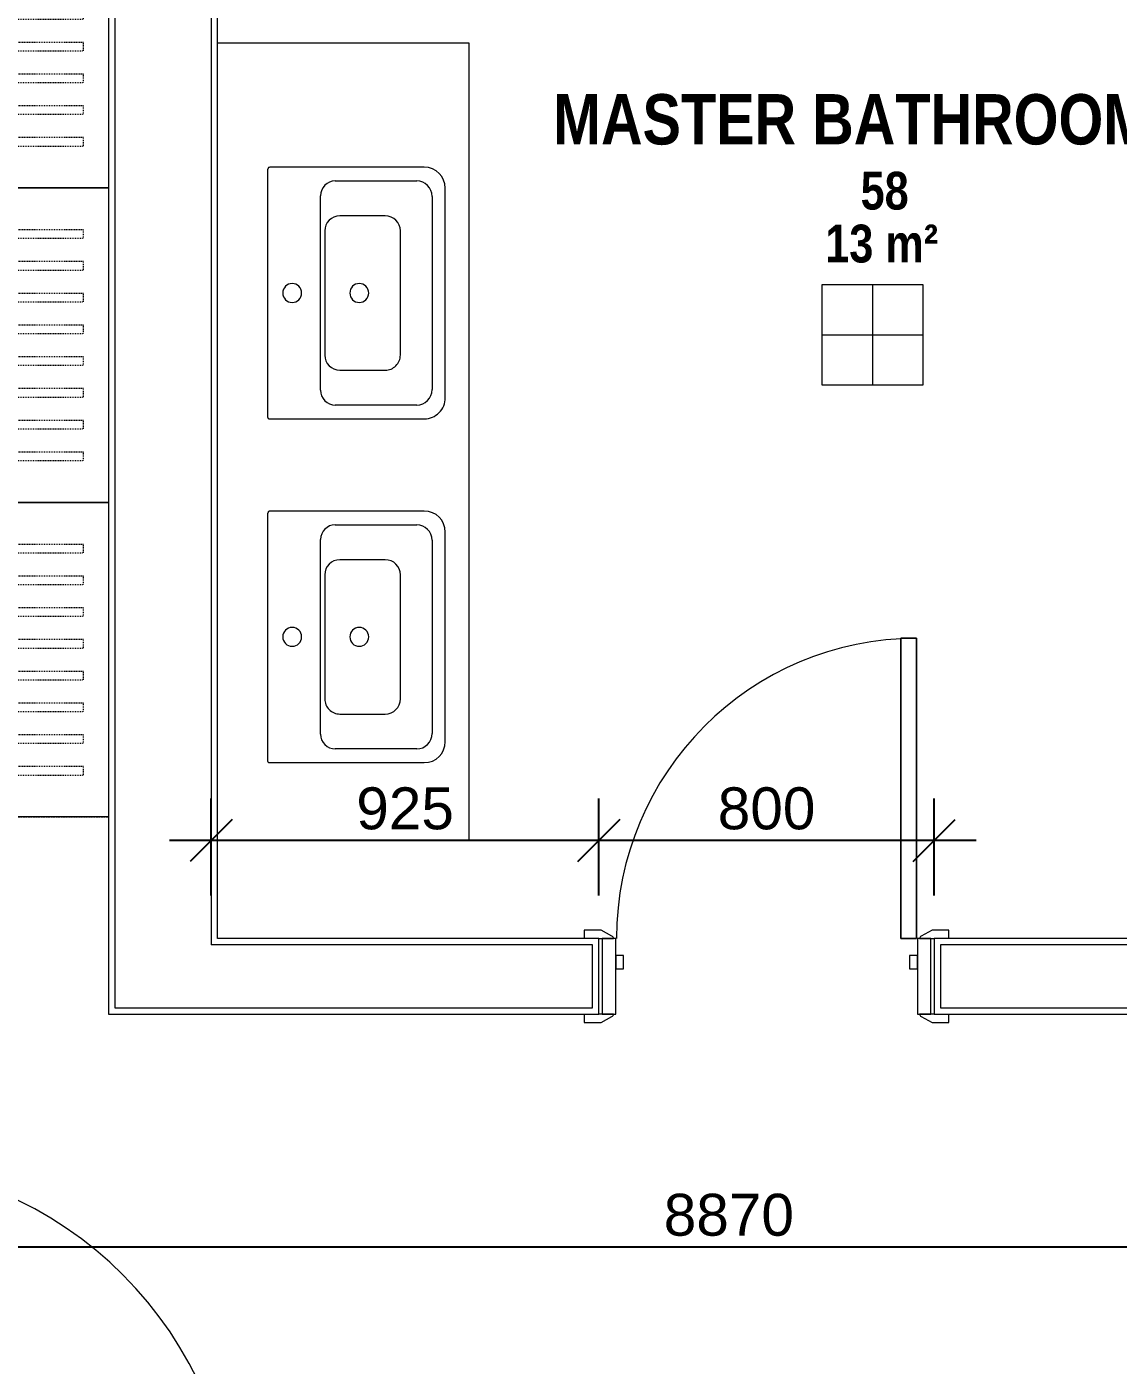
# Model space of a CAD drawing. Header units: millimetres. Extents: x -21051 to 202668, y -15646 to 13691.
# Drawn here: x 60262 to 62866, y 2055 to 5247 of the extents above; entities that cross this region are included whole.
import ezdxf

# ---------------------------------------------------------------- set-up
doc = ezdxf.new("R2010")
doc.units = ezdxf.units.MM
doc.linetypes.add('Dash', pattern=[6, 4, -2])
doc.linetypes.add('TD_Dash', pattern=[4, 2, -2])
for name, color, linetype, lineweight in [('A-ANNO-DIMS', 211, 'Continuous', 9), ('A-AREA-IDEN', 2, 'Continuous', 9), ('A-DETL-GENF-HDLN', 1, 'TD_Dash', 5), ('A-DOOR', 31, 'Continuous', 5), ('A-DOOR-FRAM', 31, 'Continuous', 5), ('A-FLOR', 192, 'Continuous', 5), ('A-WALL', 113, 'Continuous', 5), ('I-WALL', 2, 'Continuous', 5), ('P-SANR-FIXT', 6, 'Continuous', 5), ('Q-CASE', 31, 'Continuous', 5), ('Q-CASE-HDLN', 31, 'TD_Dash', 5)]:
    doc.layers.add(name, color=color, linetype=linetype, lineweight=lineweight)
doc.layers.get('0').off()
doc.styles.add('Arial Narrow_B', font='ARIALNB.TTF', dxfattribs={"height": 90})
doc.styles.add('Arial Narrow_B_1', font='ARIALNB.TTF', dxfattribs={"height": 120})
doc.styles.add('Arial_3', font='arial.ttf', dxfattribs={"height": 100})
doc.dimstyles.new('Arial_1_0', dxfattribs={"dimscale": 304.8, "dimtxt": 102.02594, "dimasz": 0.328084, "dimexe": 0.328084, "dimexo": 0.0625, "dimgap": 0.082021, "dimtad": 1, "dimdec": 0, "dimzin": 0, "dimdsep": 46, "dimtxsty": 'Arial_3', "dimblk1": 'OBLIQUE', "dimblk2": 'OBLIQUE', "dimsah": 1, "dimcen": 0.09, "dimdle": 0.328084, "dimazin": 0, "dimtfac": 1, "dimtdec": 4, "dimtix": 1, "dimtmove": 0, "dimatfit": 3, "dimfxl": 0.492126, "dimfxlon": 1, "dimtvp": 1, "dimtolj": 1, "dimtzin": 0, "dimarcsym": 2})

# ---------------------------------------------------------------- blocks, each defined once
blk = doc.blocks.new('Doors_IntSgl - 800x2100mm-1188927-01_First floor')
at = {"layer": 'A-DOOR'}
for p, q in [((320, 806), (320, 90)), ((358, 806), (320, 806)), ((320, 90), (320, 806)), ((320, 806), (358, 806)), ((358, 90), (358, 806)), ((358, 806), (358, 90)), ((-395, 110), (-435, 110)), ((-435, 110), (-435, 90)), ((-369, 96), (-395, 110)), ((395, 110), (369, 96)), ((435, 110), (395, 110)), ((435, 90), (435, 110)), ((-400, 90), (-365, 90)), ((320, 90), (358, 90)), ((358, 90), (320, 90)), ((365, 90), (400, 90)), ((-435, -90), (-435, -110)), ((-365, -90), (-400, -90)), ((400, -90), (365, -90)), ((435, -110), (435, -90)), ((-435, -110), (-395, -110)), ((-395, -110), (-369, -96)), ((369, -96), (395, -110)), ((395, -110), (435, -110))]:
    blk.add_line(p, q, dxfattribs=at)
for centre, radius, start, end in [((358, 90), 716, 90, 180), ((-373, 89), 8.06, 7.125, 60.2551), ((-373, 89), 8.06, 7.125, 60.2551), ((373, 89), 8.06, 119.7449, 172.875), ((373, 89), 8.06, 119.7449, 172.875), ((-373, -89), 8.06, 299.7449, 352.875), ((373, -89), 8.06, 187.125, 240.2551)]:
    blk.add_arc(centre, radius, start, end, dxfattribs=at)
at = {"layer": 'A-DOOR-FRAM'}
for p, q in [((-360, 90), (-392, 90)), ((-392, 90), (-392, -90)), ((-360, -90), (-360, 90)), ((360, 90), (360, -90)), ((392, 90), (360, 90)), ((392, -90), (392, 90)), ((-341, 50), (-360, 50)), ((-360, 50), (-360, 18)), ((-341, 18), (-341, 50)), ((360, 50), (341, 50)), ((341, 50), (341, 18)), ((360, 18), (360, 50)), ((-360, 18), (-341, 18)), ((341, 18), (360, 18)), ((-392, -90), (-360, -90)), ((360, -90), (392, -90))]:
    blk.add_line(p, q, dxfattribs=at)
blk = doc.blocks.new('PLU_1_2_WHB_Proiezioni60PR - _-1179679-01_First floor')
at = {"layer": 'P-SANR-FIXT'}
for p, q in [((248, 423.4), (-252, 423.4)), ((-232.4, 392), (228.4, 392)), ((-302, 373.4), (-302, 5)), ((-269.2, 160.9), (-269.2, 355.2)), ((265.2, 355.2), (265.2, 160.9)), ((298, 3), (298, 373.4)), ((146, 316.2), (-150, 316.2)), ((-186, 280.2), (-186, 171.8)), ((182, 171.8), (182, 280.2)), ((-150, 135.8), (146, 135.8)), ((230, 125.7), (-234, 125.7)), ((295, 0), (-297, 0))]:
    blk.add_line(p, q, dxfattribs=at)
for centre, radius, start, end in [((-252, 373.4), 50, 90, 180), ((248, 373.4), 50, 360, 90), ((-232.4, 355.2), 36.8, 90, 180), ((228.4, 355.2), 36.8, 0, 90), ((-150, 280.2), 36, 90, 180), ((146, 280.2), 36, 360, 90), ((-2, 218.1), 22.5, 0, 180), ((-2, 218.1), 22.5, 180, 0), ((-234, 160.9), 35.2, 180, 270), ((-150, 171.8), 36, 180, 270), ((146, 171.8), 36, 270, 360), ((230, 160.9), 35.2, 270, 0), ((-2, 58.1), 22.5, 0, 180), ((-2, 58.1), 22.5, 180, 360), ((-297, 5), 5, 180, 270), ((-297, 5), 5, 180, 255), ((295, 3), 3, 270, 360), ((295, 3), 3, 285, 345)]:
    blk.add_arc(centre, radius, start, end, dxfattribs=at)
blk = doc.blocks.new('Wardrobe_Casework_17200 - Wardrobe_Casework_17200-899808-01_First floor')
at = {"layer": 'A-DETL-GENF-HDLN'}
for p, q in [((-72.8, -60), (-92.8, -60)), ((-92.8, -60), (-92.8, -520)), ((-72.8, -520), (-72.8, -60)), ((2.9, -60), (-17.1, -60)), ((-17.1, -60), (-17.1, -520)), ((2.9, -520), (2.9, -60)), ((78.6, -60), (58.6, -60)), ((58.6, -60), (58.6, -520)), ((78.6, -520), (78.6, -60)), ((154.3, -60), (134.3, -60)), ((134.3, -60), (134.3, -520)), ((154.3, -520), (154.3, -60)), ((230.1, -60), (210.1, -60)), ((210.1, -60), (210.1, -520)), ((230.1, -520), (230.1, -60)), ((305.8, -60), (285.8, -60)), ((285.8, -60), (285.8, -520)), ((305.8, -520), (305.8, -60)), ((381.5, -60), (361.5, -60)), ((361.5, -60), (361.5, -520)), ((381.5, -520), (381.5, -60)), ((457.2, -60), (437.2, -60)), ((437.2, -60), (437.2, -520)), ((457.2, -520), (457.2, -60)), ((677.2, -60), (657.2, -60)), ((657.2, -60), (657.2, -520)), ((677.2, -520), (677.2, -60)), ((752.9, -60), (732.9, -60)), ((732.9, -60), (732.9, -520)), ((752.9, -520), (752.9, -60)), ((828.6, -60), (808.6, -60)), ((808.6, -60), (808.6, -520)), ((828.6, -520), (828.6, -60)), ((904.3, -60), (884.3, -60)), ((884.3, -60), (884.3, -520)), ((904.3, -520), (904.3, -60)), ((980.1, -60), (960.1, -60)), ((960.1, -60), (960.1, -520)), ((980.1, -520), (980.1, -60)), ((1055.8, -60), (1035.8, -60)), ((1035.8, -60), (1035.8, -520)), ((1055.8, -520), (1055.8, -60)), ((1131.5, -60), (1111.5, -60)), ((1111.5, -60), (1111.5, -520)), ((1131.5, -520), (1131.5, -60)), ((1207.2, -60), (1187.2, -60)), ((1187.2, -60), (1187.2, -520)), ((1207.2, -520), (1207.2, -60)), ((517.2, -287.5), (-152.8, -287.5)), ((-152.8, -287.5), (-152.8, -307.5)), ((-152.8, -307.5), (517.2, -307.5)), ((517.2, -307.5), (517.2, -287.5)), ((1267.2, -287.5), (597.2, -287.5)), ((597.2, -287.5), (597.2, -307.5)), ((597.2, -307.5), (1267.2, -307.5)), ((1267.2, -307.5), (1267.2, -287.5)), ((-92.8, -520), (-72.8, -520)), ((-17.1, -520), (2.9, -520)), ((58.6, -520), (78.6, -520)), ((134.3, -520), (154.3, -520)), ((210.1, -520), (230.1, -520)), ((285.8, -520), (305.8, -520)), ((361.5, -520), (381.5, -520)), ((437.2, -520), (457.2, -520)), ((657.2, -520), (677.2, -520)), ((732.9, -520), (752.9, -520)), ((808.6, -520), (828.6, -520)), ((884.3, -520), (904.3, -520)), ((960.1, -520), (980.1, -520)), ((1035.8, -520), (1055.8, -520)), ((1111.5, -520), (1131.5, -520)), ((1187.2, -520), (1207.2, -520))]:
    blk.add_line(p, q, dxfattribs=at)
at = {"layer": 'Q-CASE', "linetype": 'Dash'}
for p, q in [((557.2, 0), (557.2, -600)), ((1307.2, -600), (1307.2, 0)), ((557.2, -600), (557.2, 0)), ((-192.8, -600), (557.2, -600)), ((-192.8, -600), (177.6, -663.9)), ((557.2, -600), (187.7, -663.9)), ((557.2, -600), (1307.2, -600)), ((557.2, -600), (927.6, -663.9)), ((1307.2, -600), (937.7, -663.9))]:
    blk.add_line(p, q, dxfattribs=at)
at = {"layer": 'Q-CASE'}
for p, q in [((557.2, -600), (557.2, 0)), ((1307.2, 0), (1307.2, -600)), ((557.2, 0), (557.2, -600)), ((557.2, -600), (-192.8, -600)), ((1307.2, -600), (557.2, -600))]:
    blk.add_line(p, q, dxfattribs=at)
at = {"layer": 'Q-CASE-HDLN'}
for centre, radius, start, end in [((-267.8, -600), 450, 351.8385, 0), ((557.2, -600), 375, 180, 189.8086), ((482.2, -600), 450, 351.8385, 0), ((1307.2, -600), 375, 180, 189.8086)]:
    blk.add_arc(centre, radius, start, end, dxfattribs=at)
blk = doc.blocks.new('Wardrobe_Casework_17200 - Wardrobe_Casework_17200-V6-01_First floor')
at = {"layer": 'A-DETL-GENF-HDLN'}
for p, q in [((-72.8, -60), (-92.8, -60)), ((-92.8, -60), (-92.8, -520)), ((-72.8, -520), (-72.8, -60)), ((2.9, -60), (-17.1, -60)), ((-17.1, -60), (-17.1, -520)), ((2.9, -520), (2.9, -60)), ((78.6, -60), (58.6, -60)), ((58.6, -60), (58.6, -520)), ((78.6, -520), (78.6, -60)), ((154.3, -60), (134.3, -60)), ((134.3, -60), (134.3, -520)), ((154.3, -520), (154.3, -60)), ((230.1, -60), (210.1, -60)), ((210.1, -60), (210.1, -520)), ((230.1, -520), (230.1, -60)), ((305.8, -60), (285.8, -60)), ((285.8, -60), (285.8, -520)), ((305.8, -520), (305.8, -60)), ((381.5, -60), (361.5, -60)), ((361.5, -60), (361.5, -520)), ((381.5, -520), (381.5, -60)), ((457.2, -60), (437.2, -60)), ((437.2, -60), (437.2, -520)), ((457.2, -520), (457.2, -60)), ((677.2, -60), (657.2, -60)), ((657.2, -60), (657.2, -520)), ((677.2, -520), (677.2, -60)), ((752.9, -60), (732.9, -60)), ((732.9, -60), (732.9, -520)), ((752.9, -520), (752.9, -60)), ((828.6, -60), (808.6, -60)), ((808.6, -60), (808.6, -520)), ((828.6, -520), (828.6, -60)), ((904.3, -60), (884.3, -60)), ((884.3, -60), (884.3, -520)), ((904.3, -520), (904.3, -60)), ((980.1, -60), (960.1, -60)), ((960.1, -60), (960.1, -520)), ((980.1, -520), (980.1, -60)), ((1055.8, -60), (1035.8, -60)), ((1035.8, -60), (1035.8, -520)), ((1055.8, -520), (1055.8, -60)), ((1131.5, -60), (1111.5, -60)), ((1111.5, -60), (1111.5, -520)), ((1131.5, -520), (1131.5, -60)), ((1207.2, -60), (1187.2, -60)), ((1187.2, -60), (1187.2, -520)), ((1207.2, -520), (1207.2, -60)), ((517.2, -287.5), (-152.8, -287.5)), ((-152.8, -287.5), (-152.8, -307.5)), ((-152.8, -307.5), (517.2, -307.5)), ((517.2, -307.5), (517.2, -287.5)), ((1267.2, -287.5), (597.2, -287.5)), ((597.2, -287.5), (597.2, -307.5)), ((597.2, -307.5), (1267.2, -307.5)), ((1267.2, -307.5), (1267.2, -287.5)), ((-92.8, -520), (-72.8, -520)), ((-17.1, -520), (2.9, -520)), ((58.6, -520), (78.6, -520)), ((134.3, -520), (154.3, -520)), ((210.1, -520), (230.1, -520)), ((285.8, -520), (305.8, -520)), ((361.5, -520), (381.5, -520)), ((437.2, -520), (457.2, -520)), ((657.2, -520), (677.2, -520)), ((732.9, -520), (752.9, -520)), ((808.6, -520), (828.6, -520)), ((884.3, -520), (904.3, -520)), ((960.1, -520), (980.1, -520)), ((1035.8, -520), (1055.8, -520)), ((1111.5, -520), (1131.5, -520)), ((1187.2, -520), (1207.2, -520))]:
    blk.add_line(p, q, dxfattribs=at)
at = {"layer": 'Q-CASE', "linetype": 'Dash'}
for p, q in [((557.2, 0), (557.2, -600)), ((1307.2, -600), (1307.2, 0)), ((-192.8, 0), (-192.8, -600)), ((557.2, -600), (557.2, 0)), ((-192.8, -600), (557.2, -600)), ((-192.8, -600), (177.6, -663.9)), ((557.2, -600), (187.7, -663.9)), ((557.2, -600), (1307.2, -600)), ((557.2, -600), (927.6, -663.9)), ((1307.2, -600), (937.7, -663.9))]:
    blk.add_line(p, q, dxfattribs=at)
at = {"layer": 'Q-CASE'}
for p, q in [((557.2, -600), (557.2, 0)), ((1307.2, 0), (1307.2, -600)), ((-192.8, -600), (-192.8, 0)), ((557.2, 0), (557.2, -600)), ((557.2, -600), (-192.8, -600)), ((1307.2, -600), (557.2, -600))]:
    blk.add_line(p, q, dxfattribs=at)
at = {"layer": 'Q-CASE-HDLN'}
for centre, radius, start, end in [((-267.8, -600), 450, 351.8385, 0), ((557.2, -600), 375, 180, 189.8086), ((482.2, -600), 450, 351.8385, 0), ((1307.2, -600), 375, 180, 189.8086)]:
    blk.add_arc(centre, radius, start, end, dxfattribs=at)
blk = doc.blocks.new('Doors_IntSgl - 1000x2700mm-881395-01_First floor')
at = {"layer": 'A-DOOR'}
for p, q in [((-535, 150), (-495, 150)), ((-535, 130), (-535, 150)), ((-465, 130), (-500, 130)), ((-495, 150), (-469, 136)), ((500, 130), (465, 130)), ((469, 136), (495, 150)), ((495, 150), (535, 150)), ((535, 150), (535, 130)), ((-535, -150), (-535, -130)), ((-495, -150), (-535, -150)), ((-500, -130), (-465, -130)), ((-469, -136), (-495, -150)), ((420, -130), (458, -130)), ((420, -1046), (420, -130)), ((420, -130), (420, -1046)), ((458, -130), (420, -130)), ((458, -130), (458, -1046)), ((458, -1046), (458, -130)), ((465, -130), (500, -130)), ((495, -150), (469, -136)), ((535, -150), (495, -150)), ((535, -130), (535, -150)), ((458, -1046), (420, -1046)), ((420, -1046), (458, -1046))]:
    blk.add_line(p, q, dxfattribs=at)
for centre, radius, start, end in [((-473, 129), 8.06, 7.125, 60.2551), ((473, 129), 8.06, 119.7449, 172.875), ((-473, -129), 8.06, 299.7449, 352.875), ((-473, -129), 8.06, 299.7449, 352.875), ((458, -130), 916, 180, 270), ((473, -129), 8.06, 187.125, 240.2551), ((473, -129), 8.06, 187.125, 240.2551)]:
    blk.add_arc(centre, radius, start, end, dxfattribs=at)
at = {"layer": 'A-DOOR-FRAM'}
for p, q in [((-492, 130), (-460, 130)), ((-492, -130), (-492, 130)), ((-460, 130), (-460, -130)), ((460, 130), (492, 130)), ((460, -130), (460, 130)), ((492, 130), (492, -130)), ((-460, -58), (-441, -58)), ((-460, -90), (-460, -58)), ((-441, -58), (-441, -90)), ((441, -58), (460, -58)), ((441, -90), (441, -58)), ((460, -58), (460, -90)), ((-441, -90), (-460, -90)), ((460, -90), (441, -90)), ((-460, -130), (-492, -130)), ((492, -130), (460, -130))]:
    blk.add_line(p, q, dxfattribs=at)
blk = doc.blocks.new('Room Tag B - Medium_rfaX - Name and Number-1261570-01_First floor')
at = {"layer": 'A-AREA-IDEN'}
for p, q in [((-2.752, -5.004), (-2.752, -2.604)), ((-2.752, -2.604), (-0.352, -2.604)), ((-1.552, -2.604), (-1.552, -5.004)), ((-0.352, -2.604), (-0.352, -5.004)), ((-2.752, -3.804), (-0.352, -3.804)), ((-0.352, -5.004), (-2.752, -5.004))]:
    blk.add_line(p, q, dxfattribs=at)
blk = doc.blocks.new('_Oblique')
at = {"color": 0, "linetype": 'ByBlock', "lineweight": -2}
blk.add_line((-0.5, -0.5), (0.5, 0.5), dxfattribs=at)
blk = doc.blocks.new('*D954')
at = {"layer": 'A-ANNO-DIMS', "color": 0, "lineweight": -2, "transparency": 16777216}
for p, q in [((57502, 2467.9), (57502, 2236.9)), ((66372, 2467.9), (66372, 2236.9)), ((57402, 2336.9), (66472, 2336.9))]:
    blk.add_line(p, q, dxfattribs=at)
at = {"layer": 'Defpoints', "color": 0, "transparency": 16777216}
for p in [(57502, 2486.9), (66372, 2486.9), (66372, 2336.9)]:
    blk.add_point(p, dxfattribs=at)
at = {"layer": 'A-ANNO-DIMS', "color": 0, "lineweight": -2, "transparency": 16777216, "xscale": 100, "yscale": 100, "zscale": 100, "rotation": 180}
blk.add_blockref('_Oblique', (57502, 2336.9), dxfattribs=at)
at = {"layer": 'A-ANNO-DIMS', "color": 0, "lineweight": -2, "transparency": 16777216, "xscale": 100, "yscale": 100, "zscale": 100}
blk.add_blockref('_Oblique', (66372, 2336.9), dxfattribs=at)
at = {"layer": 'A-ANNO-DIMS', "color": 0, "transparency": 16777216, "insert": (61937, 2413), "char_height": 100, "width": 369.177, "attachment_point": 5, "style": 'Arial_3'}
blk.add_mtext('\\A1;8870', dxfattribs=at)
blk = doc.blocks.new('*D961')
at = {"layer": 'A-ANNO-DIMS', "color": 0, "lineweight": -2, "transparency": 16777216}
for p, q in [((61627, 3175.2), (61627, 3406.2)), ((62427, 3175.2), (62427, 3406.2)), ((62527, 3306.2), (61527, 3306.2))]:
    blk.add_line(p, q, dxfattribs=at)
at = {"layer": 'Defpoints', "color": 0, "transparency": 16777216}
for p in [(61627, 3306.2), (61627, 3156.2), (62427, 3156.2)]:
    blk.add_point(p, dxfattribs=at)
at = {"layer": 'A-ANNO-DIMS', "color": 0, "lineweight": -2, "transparency": 16777216, "xscale": 100, "yscale": 100, "zscale": 100, "rotation": 180}
blk.add_blockref('_Oblique', (61627, 3306.2), dxfattribs=at)
at = {"layer": 'A-ANNO-DIMS', "color": 0, "lineweight": -2, "transparency": 16777216, "xscale": 100, "yscale": 100, "zscale": 100}
blk.add_blockref('_Oblique', (62427, 3306.2), dxfattribs=at)
at = {"layer": 'A-ANNO-DIMS', "color": 0, "transparency": 16777216, "insert": (62027, 3382.2), "char_height": 100, "width": 276.883, "attachment_point": 5, "style": 'Arial_3'}
blk.add_mtext('\\A1;800', dxfattribs=at)
blk = doc.blocks.new('*D962')
at = {"layer": 'A-ANNO-DIMS', "color": 0, "lineweight": -2, "transparency": 16777216}
for p, q in [((60702, 3175.2), (60702, 3406.2)), ((61627, 3175.2), (61627, 3406.2)), ((61727, 3306.2), (60602, 3306.2))]:
    blk.add_line(p, q, dxfattribs=at)
at = {"layer": 'Defpoints', "color": 0, "transparency": 16777216}
for p in [(60702, 3306.2), (60702, 3156.2), (61627, 3156.2)]:
    blk.add_point(p, dxfattribs=at)
at = {"layer": 'A-ANNO-DIMS', "color": 0, "lineweight": -2, "transparency": 16777216, "xscale": 100, "yscale": 100, "zscale": 100, "rotation": 180}
blk.add_blockref('_Oblique', (60702, 3306.2), dxfattribs=at)
at = {"layer": 'A-ANNO-DIMS', "color": 0, "lineweight": -2, "transparency": 16777216, "xscale": 100, "yscale": 100, "zscale": 100}
blk.add_blockref('_Oblique', (61627, 3306.2), dxfattribs=at)
at = {"layer": 'A-ANNO-DIMS', "color": 0, "transparency": 16777216, "insert": (61164.5, 3382.2), "char_height": 100, "width": 276.883, "attachment_point": 5, "style": 'Arial_3'}
blk.add_mtext('\\A1;925', dxfattribs=at)

msp = doc.modelspace()

# ---------------------------------------------------------------- linework, layer by layer
at = {"layer": 'A-FLOR'}
for p, q in [((61317, 5207.2), (60717, 5207.2)), ((61317, 3307.2), (61317, 5207.2)), ((60717, 3307.2), (61317, 3307.2))]:
    msp.add_line(p, q, dxfattribs=at)
at = {"layer": 'A-WALL', "lineweight": 18}
for p, q in [((60472, 6377.3), (60472, 2907.3)), ((60702, 6377.3), (60702, 3057.3)), ((60457, 3072.3), (60457, 2892.3)), ((61627, 3072.3), (60717, 3072.3)), ((61627, 2892.3), (61627, 3072.3)), ((62997, 3072.3), (62427, 3072.3)), ((62427, 3072.3), (62427, 2892.3)), ((61612, 3057.3), (60702, 3057.3)), ((61612, 2907.3), (61612, 3057.3)), ((62442, 3057.3), (62442, 2907.3)), ((62997, 3057.3), (62442, 3057.3)), ((60472, 2907.3), (61612, 2907.3)), ((62442, 2907.3), (65197, 2907.3)), ((60457, 2892.3), (61627, 2892.3)), ((62427, 2892.3), (65212, 2892.3))]:
    msp.add_line(p, q, dxfattribs=at)
at = {"layer": 'I-WALL', "lineweight": 18}
for p, q in [((60457, 6362.3), (60457, 3072.3)), ((60717, 3072.3), (60717, 6362.3))]:
    msp.add_line(p, q, dxfattribs=at)

# ---------------------------------------------------------------- block references
at = {"layer": 'A-AREA-IDEN', "xscale": 99.99999999999994, "yscale": 99.99999999999994, "zscale": 99.99999999999994}
msp.add_blockref('Room Tag B - Medium_rfaX - Name and Number-1261570-01_First floor', (62434.8, 4892.5), dxfattribs=at)
at = {"layer": 'A-DOOR'}
msp.add_blockref('Doors_IntSgl - 800x2100mm-1188927-01_First floor', (62027, 2982.3), dxfattribs=at)
at = {"layer": 'A-DOOR', "rotation": 180}
msp.add_blockref('Doors_IntSgl - 1000x2700mm-881395-01_First floor', (60302, 1492.3), dxfattribs=at)
at = {"layer": 'P-SANR-FIXT'}
for p, rotation in [((60837, 4609.8), 269.9999999999997), ((60837, 3789.8), 269.9999999999999)]:
    msp.add_blockref('PLU_1_2_WHB_Proiezioni60PR - _-1179679-01_First floor', p, dxfattribs=dict(at, rotation=rotation))
at = {"layer": 'Q-CASE', "rotation": 269.9999999999999}
for name, p in [('Wardrobe_Casework_17200 - Wardrobe_Casework_17200-899808-01_First floor', (60457, 6169.5)), ('Wardrobe_Casework_17200 - Wardrobe_Casework_17200-V6-01_First floor', (60457, 4669.5))]:
    msp.add_blockref(name, p, dxfattribs=at)

# ---------------------------------------------------------------- texts
at = {"layer": 'A-AREA-IDEN', "attachment_point": 1}
for s, insert, char_height, width, style in [('MASTER BATHROOM', (61517.4, 5086), 120, 1843.881, 'Arial Narrow_B_1'), ('58', (62251.5, 4900.8), 90, 144.304, 'Arial Narrow_B'), ('13 m²', (62167.1, 4774.8), 90, 328.692, 'Arial Narrow_B')]:
    msp.add_mtext(s, dxfattribs=dict(at, insert=insert, char_height=char_height, width=width, style=style))

# ---------------------------------------------------------------- dimensions: what is measured, and where the dimension line sits
at = {"layer": 'A-ANNO-DIMS'}
for base, p1, p2, override, picture, middle in [((60702, 3306.2), (61627, 3156.2), (60702, 3156.2), {"dimpost": '<>', "dimfxl": 925}, '*D962', (61164.5, 3382.2)), ((61627, 3306.2), (62427, 3156.2), (61627, 3156.2), {"dimpost": '<>', "dimfxl": 800}, '*D961', (62027, 3382.2)), ((66372, 2336.9), (57502, 2486.9), (66372, 2486.9), {"dimpost": '<>', "dimfxl": 8870}, '*D954', (61937, 2413))]:
    dim = msp.add_linear_dim(base=base, p1=p1, p2=p2, dimstyle='Arial_1_0', override=override, dxfattribs=at)
    dim.commit()
    dim.dimension.update_dxf_attribs({"geometry": picture, "text_midpoint": middle})

doc.saveas('drawing.dxf')
